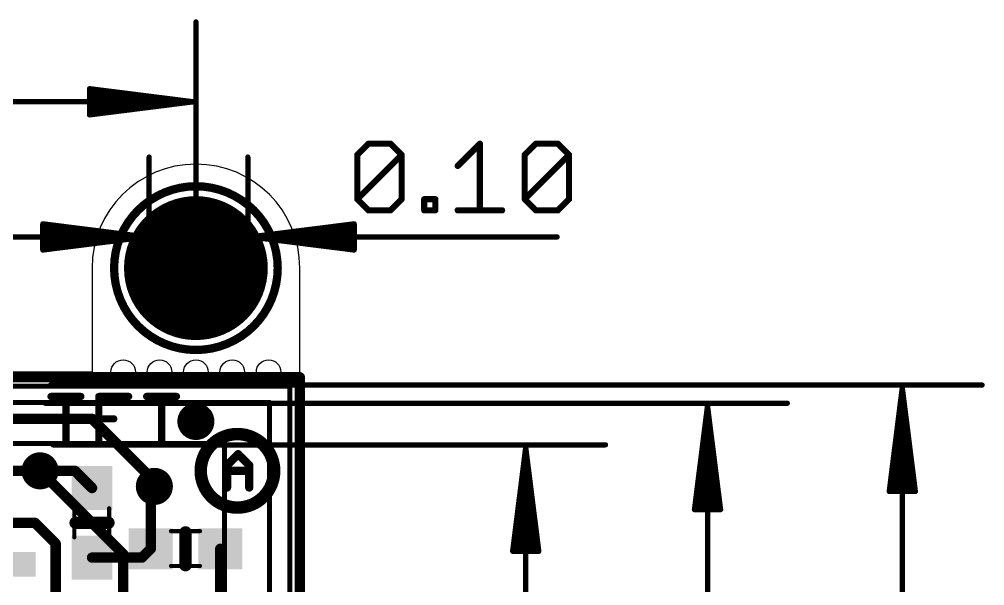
# Model space of a CAD drawing. Extents: x -17.3 to 47, y -18 to 22.9.
# Drawn here: x 23.37 to 46.97, y 8.75 to 22.59 of the extents above; entities that cross this region are included whole.
import ezdxf

# ---------------------------------------------------------------- set-up
doc = ezdxf.new("R2010")
doc.units = 0
for name, color, linetype in [('1', 12, 'CONTINUOUS'), ('16', 5, 'CONTINUOUS'), ('17', 110, 'CONTINUOUS'), ('18', 110, 'CONTINUOUS'), ('20', 53, 'CONTINUOUS'), ('21', 40, 'CONTINUOUS'), ('22', 6, 'CONTINUOUS'), ('23', 53, 'CONTINUOUS'), ('47', 253, 'CONTINUOUS'), ('51', 253, 'CONTINUOUS')]:
    doc.layers.add(name, color=color, linetype=linetype)

# ---------------------------------------------------------------- blocks, each defined once
blk = doc.blocks.new('RECT')
blk.add_solid([(-0.5, -0.5), (0.5, -0.5), (-0.5, 0.5), (0.5, 0.5)])
blk = doc.blocks.new('ROUNDP')
at = {"const_width": 0.5}
blk.add_lwpolyline([(0, -0.25, 1), (0, 0.25, 1), (0, -0.25)], format="xyb", dxfattribs=at)
blk = doc.blocks.new('ROUNDV')
at = {"const_width": 0.5}
blk.add_lwpolyline([(0, -0.25, 1), (0, 0.25, 1), (0, -0.25)], format="xyb", dxfattribs=at)

msp = doc.modelspace()

# ---------------------------------------------------------------- linework, layer by layer
at = {"layer": '1', "const_width": 0.254}
for points in [[(30.226, 13.843), (-1.397, 13.843)], [(30.226, -8.636), (30.226, 13.843)], [(23.876, 11.557), (22.479, 11.557)], [(24.726, 11.557), (23.876, 11.557)], [(24.726, 11.557), (25.146, 11.137)], [(26.582, 11.088), (26.67, 11.176)], [(26.582, 9.652), (26.582, 11.088)], [(22.86, 10.287), (23.749, 10.287)], [(23.749, 10.287), (24.257, 9.779)], [(24.257, 9.779), (24.257, 8.001)], [(26.367, 9.437), (26.582, 9.652)], [(28.282, 9.652), (28.282, 7.885)], [(25.146, 9.437), (26.367, 9.437)]]:
    msp.add_lwpolyline(points, dxfattribs=at)
at = {"layer": '1', "const_width": 0.127}
for points in [[(30.2895, 13.843, 1), (30.1625, 13.843)], [(30.226, 13.7795, 1), (30.226, 13.9065)], [(23.876, 11.6205, 1), (23.876, 11.4935)], [(23.876, 11.4935, 1), (23.876, 11.6205)], [(24.7709, 11.6019, 1), (24.6811, 11.5121)], [(24.726, 11.4935, 1), (24.726, 11.6205)], [(25.1011, 11.0921, 1), (25.1909, 11.1819)], [(26.6455, 11.088, 1), (26.5185, 11.088)], [(26.5371, 11.1329, 1), (26.6269, 11.0431)], [(26.7149, 11.1311, 1), (26.6251, 11.2209)], [(23.7939, 10.3319, 1), (23.7041, 10.2421)], [(23.749, 10.2235, 1), (23.749, 10.3505)], [(24.3205, 9.779, 1), (24.1935, 9.779)], [(24.2121, 9.7341, 1), (24.3019, 9.8239)], [(26.5185, 9.652, 1), (26.6455, 9.652)], [(26.6269, 9.6071, 1), (26.5371, 9.6969)], [(28.3455, 9.652, 1), (28.2185, 9.652)], [(25.146, 9.5005, 1), (25.146, 9.3735)], [(26.3221, 9.4819, 1), (26.4119, 9.3921)], [(26.367, 9.3735, 1), (26.367, 9.5005)]]:
    msp.add_lwpolyline(points, format="xyb", dxfattribs=at)
at = {"layer": '16', "const_width": 0.254}
for points in [[(30.226, 13.843), (-1.397, 13.843)], [(30.226, -8.636), (30.226, 13.843)], [(4.445, 12.827), (25.146, 12.827)], [(26.67, 11.303), (25.146, 12.827)], [(25.908, 9.525), (23.876, 11.557)], [(26.67, 11.176), (26.67, 11.303)], [(25.908, 4.953), (25.908, 9.525)]]:
    msp.add_lwpolyline(points, dxfattribs=at)
at = {"layer": '16', "const_width": 0.127}
for points in [[(30.2895, 13.843, 1), (30.1625, 13.843)], [(30.226, 13.7795, 1), (30.226, 13.9065)], [(25.1909, 12.8719, 1), (25.1011, 12.7821)], [(25.146, 12.7635, 1), (25.146, 12.8905)], [(23.9209, 11.6019, 1), (23.8311, 11.5121)], [(26.7335, 11.303, 1), (26.6065, 11.303)], [(26.6251, 11.2581, 1), (26.7149, 11.3479)], [(26.6065, 11.176, 1), (26.7335, 11.176)], [(25.9715, 9.525, 1), (25.8445, 9.525)], [(25.8631, 9.4801, 1), (25.9529, 9.5699)]]:
    msp.add_lwpolyline(points, format="xyb", dxfattribs=at)
at = {"layer": '20'}
for p, q in [((25.146, 16.51), (25.146, 13.97)), ((30.226, -6.223), (30.226, 16.51)), ((25.146, 13.97), (3.556, 13.97))]:
    msp.add_line(p, q, dxfattribs=at)
for centre in [(25.908, 13.97), (26.797, 13.97), (27.686, 13.97), (28.575, 13.97), (29.464, 13.97)]:
    msp.add_circle(centre, 0.3, dxfattribs=at)
for start, end in [(90, 180), (0, 90)]:
    msp.add_arc((27.686, 16.51), 2.54, start, end, dxfattribs=at)
at = {"layer": '21'}
for points, const_width in [([(27.686, 14.51, 1), (27.686, 18.51, 1), (27.686, 14.51)], 0.2032), ([(24.1433, 13.4185, 1), (24.1433, 13.3296)], 0.0889), ([(24.5522, 13.374, 1), (24.4633, 13.374)], 0.0889), ([(24.8721, 13.3296, 1), (24.8721, 13.4185)], 0.0889), ([(25.3127, 13.4185, 1), (25.3127, 13.3296)], 0.0889), ([(25.3572, 13.374, 1), (25.2683, 13.374)], 0.0889), ([(26.0415, 13.3296, 1), (26.0415, 13.4185)], 0.0889), ([(26.4821, 13.4185, 1), (26.4821, 13.3296)], 0.0889), ([(26.891, 13.374, 1), (26.8021, 13.374)], 0.0889), ([(27.2109, 13.3296, 1), (27.2109, 13.4185)], 0.0889), ([(25.3127, 12.8719, 1), (25.3127, 12.783)], 0.0889), ([(25.6771, 12.783, 1), (25.6771, 12.8719)], 0.0889), ([(28.702, 10.659, 1), (28.702, 12.455, 1), (28.702, 10.659)], 0.3048), ([(24.4633, 12.2809, 1), (24.5522, 12.2809)], 0.0889), ([(25.2683, 12.2809, 1), (25.3572, 12.2809)], 0.0889), ([(26.8021, 12.2809, 1), (26.891, 12.2809)], 0.0889), ([(28.7551, 12, 1), (28.6832, 11.9282)], 0.1016), ([(28.7551, 11.9282, 1), (28.6832, 12)], 0.1016), ([(28.4988, 11.6929, 1), (28.3972, 11.6929)], 0.1016), ([(28.4121, 11.7288, 1), (28.4839, 11.657)], 0.1016), ([(28.448, 11.6081, 1), (28.448, 11.5065)], 0.1016), ([(29.0411, 11.6929, 1), (28.9395, 11.6929)], 0.1016), ([(28.9544, 11.657, 1), (29.0262, 11.7288)], 0.1016), ([(28.9903, 11.5065, 1), (28.9903, 11.6081)], 0.1016), ([(28.3972, 11.1506, 1), (28.4988, 11.1506)], 0.1016), ([(28.9395, 11.1506, 1), (29.0411, 11.1506)], 0.1016), ([(24.746, 10.3632, 1), (24.746, 10.2108)], 0.1524), ([(25.546, 10.2108, 1), (25.546, 10.3632)], 0.1524), ([(27.5082, 10.052, 1), (27.3558, 10.052)], 0.1524), ([(27.3558, 9.252, 1), (27.5082, 9.252)], 0.1524)]:
    msp.add_lwpolyline(points, format="xyb", dxfattribs=dict(at, const_width=const_width))
for points, const_width in [([(24.1433, 13.374), (24.8721, 13.374)], 0.1778), ([(24.5077, 12.2809), (24.5077, 13.374)], 0.1778), ([(25.3127, 12.2809), (25.3127, 13.374)], 0.1778), ([(25.3127, 13.374), (26.0415, 13.374)], 0.1778), ([(26.4821, 13.374), (27.2109, 13.374)], 0.1778), ([(26.8465, 12.2809), (26.8465, 13.374)], 0.1778), ([(25.3127, 12.8275), (25.6771, 12.8275)], 0.1778), ([(28.448, 11.6929), (28.7192, 11.9641)], 0.2032), ([(28.7192, 11.9641), (28.9903, 11.6929)], 0.2032), ([(28.448, 11.1506), (28.448, 11.6929)], 0.2032), ([(28.448, 11.5573), (28.9903, 11.5573)], 0.2032), ([(28.9903, 11.6929), (28.9903, 11.1506)], 0.2032), ([(24.746, 10.287), (25.546, 10.287)], 0.3048), ([(27.432, 10.052), (27.432, 9.252)], 0.3048)]:
    msp.add_lwpolyline(points, dxfattribs=dict(at, const_width=const_width))
at = {"layer": '22', "const_width": 0.127}
for points in [[(-1.016, 13.626), (29.984, 13.626)], [(29.984, 13.626), (29.984, -3.974)], [(29.484, 13.226), (-0.316, 13.226)], [(29.484, -3.574), (29.484, 13.226)], [(28.384, 12.226), (3.484, 12.226)], [(28.384, -2.574), (28.384, 12.226)]]:
    msp.add_lwpolyline(points, dxfattribs=at)
at = {"layer": '22', "const_width": 0.0635}
for points in [[(30.0158, 13.626, 1), (29.9523, 13.626)], [(29.984, 13.5943, 1), (29.984, 13.6578)], [(29.5158, 13.226, 1), (29.4523, 13.226)], [(29.484, 13.1943, 1), (29.484, 13.2578)], [(28.4157, 12.226, 1), (28.3523, 12.226)], [(28.384, 12.1943, 1), (28.384, 12.2578)]]:
    msp.add_lwpolyline(points, format="xyb", dxfattribs=at)
at = {"layer": '23'}
for p in [(27.686, 16.51), (28.702, 11.557), (25.146, 10.287), (27.432, 9.652)]:
    msp.add_point(p, dxfattribs=at)
at = {"layer": '47'}
for points, const_width in [([(27.686, 16.51), (27.686, 22.524)], 0.13), ([(27.621, 20.574), (25.086, 20.8932)], 0.13), ([(25.086, 20.8932), (25.086, 20.2548)], 0.13), ([(27.621, 20.574), (25.086, 20.834)], 0.13), ([(1.081, 20.574), (27.621, 20.574)], 0.13), ([(27.621, 20.574), (25.086, 20.704)], 0.13), ([(25.086, 20.2548), (27.621, 20.574)], 0.13), ([(25.086, 20.444), (27.621, 20.574)], 0.13), ([(25.086, 20.314), (27.621, 20.574)], 0.13), ([(31.6322, 19.2785), (31.9034, 19.5497)], 0.1524), ([(31.9034, 19.5497), (32.4457, 19.5497)], 0.1524), ([(32.4457, 19.5497), (32.7169, 19.2785)], 0.1524), ([(34.0879, 19.0074), (34.6303, 19.5497)], 0.1524), ([(34.6303, 19.5497), (34.6303, 17.9227)], 0.1524), ([(35.7251, 19.2785), (35.9963, 19.5497)], 0.1524), ([(35.9963, 19.5497), (36.5386, 19.5497)], 0.1524), ([(36.5386, 19.5497), (36.8098, 19.2785)], 0.1524), ([(26.543, 16.383), (26.543, 19.222)], 0.13), ([(28.956, 16.51), (28.956, 19.222)], 0.13), ([(31.6322, 18.1939), (31.6322, 19.2785)], 0.1524), ([(31.6322, 18.1939), (32.7169, 19.2785)], 0.1524), ([(32.7169, 19.2785), (32.7169, 18.1939)], 0.1524), ([(35.7251, 18.1939), (35.7251, 19.2785)], 0.1524), ([(35.7251, 18.1939), (36.8098, 19.2785)], 0.1524), ([(36.8098, 19.2785), (36.8098, 18.1939)], 0.1524), ([(31.9034, 17.9227), (31.6322, 18.1939)], 0.1524), ([(32.7169, 18.1939), (32.4457, 17.9227)], 0.1524), ([(33.2694, 17.9227), (33.2694, 18.1939)], 0.1524), ([(33.2694, 18.1939), (33.5405, 18.1939)], 0.1524), ([(33.5405, 18.1939), (33.5405, 17.9227)], 0.1524), ([(35.9963, 17.9227), (35.7251, 18.1939)], 0.1524), ([(36.8098, 18.1939), (36.5386, 17.9227)], 0.1524), ([(32.4457, 17.9227), (31.9034, 17.9227)], 0.1524), ([(33.5405, 17.9227), (33.2694, 17.9227)], 0.1524), ([(34.0879, 17.9227), (35.1726, 17.9227)], 0.1524), ([(36.5386, 17.9227), (35.9963, 17.9227)], 0.1524), ([(26.478, 17.272), (23.943, 17.5912)], 0.13), ([(23.943, 17.5912), (23.943, 16.9528)], 0.13), ([(26.478, 17.272), (23.943, 17.532)], 0.13), ([(29.021, 17.272), (31.556, 17.5912)], 0.13), ([(29.021, 17.272), (31.556, 17.532)], 0.13), ([(31.556, 17.5912), (31.556, 16.9528)], 0.13), ([(26.478, 17.272), (21.343, 17.272)], 0.13), ([(26.478, 17.272), (23.943, 17.402)], 0.13), ([(23.943, 16.9528), (26.478, 17.272)], 0.13), ([(23.943, 17.142), (26.478, 17.272)], 0.13), ([(23.943, 17.012), (26.478, 17.272)], 0.13), ([(29.021, 17.272), (31.556, 17.402)], 0.13), ([(29.021, 17.272), (36.5188, 17.272)], 0.13), ([(31.556, 16.9528), (29.021, 17.272)], 0.13), ([(31.556, 17.142), (29.021, 17.272)], 0.13), ([(31.556, 17.012), (29.021, 17.272)], 0.13), ([(24.13, 13.6525), (46.908, 13.6525)], 0.13), ([(44.958, 13.5875), (44.6388, 11.0525)], 0.13), ([(44.958, 13.5875), (44.698, 11.0525)], 0.13), ([(44.958, 13.5875), (44.828, 11.0525)], 0.13), ([(44.958, -3.9355), (44.958, 13.5875)], 0.13), ([(45.2772, 11.0525), (44.958, 13.5875)], 0.13), ([(45.088, 11.0525), (44.958, 13.5875)], 0.13), ([(45.218, 11.0525), (44.958, 13.5875)], 0.13), ([(24.003, 13.208), (42.1455, 13.208)], 0.13), ([(40.1955, 13.143), (39.8763, 10.608)], 0.13), ([(40.1955, 13.143), (39.9355, 10.608)], 0.13), ([(40.1955, 13.143), (40.0655, 10.608)], 0.13), ([(40.1955, -3.491), (40.1955, 13.143)], 0.13), ([(40.5147, 10.608), (40.1955, 13.143)], 0.13), ([(40.3255, 10.608), (40.1955, 13.143)], 0.13), ([(40.4555, 10.608), (40.1955, 13.143)], 0.13), ([(24.1935, 12.192), (37.7005, 12.192)], 0.13), ([(35.7505, 12.127), (35.4313, 9.592)], 0.13), ([(35.7505, 12.127), (35.4905, 9.592)], 0.13), ([(35.7505, 12.127), (35.6205, 9.592)], 0.13), ([(35.7505, -2.5385), (35.7505, 12.127)], 0.13), ([(36.0697, 9.592), (35.7505, 12.127)], 0.13), ([(35.8805, 9.592), (35.7505, 12.127)], 0.13), ([(36.0105, 9.592), (35.7505, 12.127)], 0.13), ([(44.6388, 11.0525), (45.2772, 11.0525)], 0.13), ([(39.8763, 10.608), (40.5147, 10.608)], 0.13), ([(35.4313, 9.592), (36.0697, 9.592)], 0.13)]:
    msp.add_lwpolyline(points, dxfattribs=dict(at, const_width=const_width))
for points, const_width in [([(27.7185, 22.524, 1), (27.6535, 22.524)], 0.065), ([(25.0901, 20.9255, 1), (25.0819, 20.861)], 0.065), ([(25.1185, 20.8932, 1), (25.0535, 20.8932)], 0.065), ([(25.0893, 20.8663, 1), (25.0827, 20.8017)], 0.065), ([(25.0877, 20.7365, 1), (25.0843, 20.6715)], 0.065), ([(27.6251, 20.5418, 1), (27.6169, 20.6062)], 0.065), ([(27.6169, 20.5418, 1), (27.6251, 20.6062)], 0.065), ([(27.6243, 20.5417, 1), (27.6177, 20.6063)], 0.065), ([(27.6177, 20.5417, 1), (27.6243, 20.6063)], 0.065), ([(27.6193, 20.5415, 1), (27.6227, 20.6065)], 0.065), ([(27.6227, 20.5415, 1), (27.6193, 20.6065)], 0.065), ([(27.621, 20.5415, 1), (27.621, 20.6065)], 0.065), ([(25.0843, 20.4765, 1), (25.0877, 20.4115)], 0.065), ([(25.0827, 20.3463, 1), (25.0893, 20.2817)], 0.065), ([(25.0819, 20.287, 1), (25.0901, 20.2225)], 0.065), ([(25.0535, 20.2548, 1), (25.1185, 20.2548)], 0.065), ([(31.9034, 19.5878, 1), (31.9034, 19.5116)], 0.0762), ([(31.9303, 19.5227, 1), (31.8764, 19.5766)], 0.0762), ([(32.4726, 19.5766, 1), (32.4188, 19.5227)], 0.0762), ([(32.4457, 19.5116, 1), (32.4457, 19.5878)], 0.0762), ([(34.6684, 19.5497, 1), (34.5922, 19.5497)], 0.0762), ([(34.6572, 19.5227, 1), (34.6033, 19.5766)], 0.0762), ([(35.9963, 19.5878, 1), (35.9963, 19.5116)], 0.0762), ([(36.0232, 19.5227, 1), (35.9693, 19.5766)], 0.0762), ([(36.5655, 19.5766, 1), (36.5116, 19.5227)], 0.0762), ([(36.5386, 19.5116, 1), (36.5386, 19.5878)], 0.0762), ([(26.5755, 19.222, 1), (26.5105, 19.222)], 0.065), ([(28.9885, 19.222, 1), (28.9235, 19.222)], 0.065), ([(31.6703, 19.2785, 1), (31.5941, 19.2785)], 0.0762), ([(31.6053, 19.3055, 1), (31.6591, 19.2516)], 0.0762), ([(32.755, 19.2785, 1), (32.6788, 19.2785)], 0.0762), ([(32.7438, 19.2516, 1), (32.6899, 19.3055)], 0.0762), ([(32.6899, 19.2516, 1), (32.7438, 19.3055)], 0.0762), ([(35.6981, 19.3055, 1), (35.752, 19.2516)], 0.0762), ([(35.7632, 19.2785, 1), (35.687, 19.2785)], 0.0762), ([(36.8479, 19.2785, 1), (36.7717, 19.2785)], 0.0762), ([(36.8367, 19.2516, 1), (36.7828, 19.3055)], 0.0762), ([(36.7828, 19.2516, 1), (36.8367, 19.3055)], 0.0762), ([(34.061, 19.0343, 1), (34.1149, 18.9804)], 0.0762), ([(31.6591, 18.2208, 1), (31.6053, 18.1669)], 0.0762), ([(31.6053, 18.2208, 1), (31.6591, 18.1669)], 0.0762), ([(31.5941, 18.1939, 1), (31.6703, 18.1939)], 0.0762), ([(32.6788, 18.1939, 1), (32.755, 18.1939)], 0.0762), ([(32.7438, 18.1669, 1), (32.6899, 18.2208)], 0.0762), ([(33.3075, 18.1939, 1), (33.2313, 18.1939)], 0.0762), ([(33.2694, 18.232, 1), (33.2694, 18.1558)], 0.0762), ([(33.5786, 18.1939, 1), (33.5024, 18.1939)], 0.0762), ([(33.5405, 18.1558, 1), (33.5405, 18.232)], 0.0762), ([(35.752, 18.2208, 1), (35.6981, 18.1669)], 0.0762), ([(35.6981, 18.2208, 1), (35.752, 18.1669)], 0.0762), ([(35.687, 18.1939, 1), (35.7632, 18.1939)], 0.0762), ([(36.7717, 18.1939, 1), (36.8479, 18.1939)], 0.0762), ([(36.8367, 18.1669, 1), (36.7828, 18.2208)], 0.0762), ([(31.9034, 17.9608, 1), (31.9034, 17.8846)], 0.0762), ([(31.8764, 17.8958, 1), (31.9303, 17.9496)], 0.0762), ([(32.4188, 17.9496, 1), (32.4726, 17.8958)], 0.0762), ([(32.4457, 17.8846, 1), (32.4457, 17.9608)], 0.0762), ([(33.2694, 17.9608, 1), (33.2694, 17.8846)], 0.0762), ([(33.2313, 17.9227, 1), (33.3075, 17.9227)], 0.0762), ([(33.5024, 17.9227, 1), (33.5786, 17.9227)], 0.0762), ([(33.5405, 17.8846, 1), (33.5405, 17.9608)], 0.0762), ([(34.0879, 17.9608, 1), (34.0879, 17.8846)], 0.0762), ([(34.5922, 17.9227, 1), (34.6684, 17.9227)], 0.0762), ([(35.1726, 17.8846, 1), (35.1726, 17.9608)], 0.0762), ([(35.9963, 17.9608, 1), (35.9963, 17.8846)], 0.0762), ([(35.9693, 17.8958, 1), (36.0232, 17.9496)], 0.0762), ([(36.5116, 17.9496, 1), (36.5655, 17.8958)], 0.0762), ([(36.5386, 17.8846, 1), (36.5386, 17.9608)], 0.0762), ([(23.9471, 17.6235, 1), (23.9389, 17.559)], 0.065), ([(23.9755, 17.5912, 1), (23.9105, 17.5912)], 0.065), ([(23.9463, 17.5643, 1), (23.9397, 17.4997)], 0.065), ([(31.5885, 17.5912, 1), (31.5235, 17.5912)], 0.065), ([(31.5601, 17.559, 1), (31.5519, 17.6235)], 0.065), ([(31.5593, 17.4997, 1), (31.5527, 17.5643)], 0.065), ([(23.9447, 17.4345, 1), (23.9413, 17.3695)], 0.065), ([(26.4821, 17.2398, 1), (26.4739, 17.3042)], 0.065), ([(26.4739, 17.2398, 1), (26.4821, 17.3042)], 0.065), ([(26.4813, 17.2397, 1), (26.4747, 17.3043)], 0.065), ([(26.4747, 17.2397, 1), (26.4813, 17.3043)], 0.065), ([(26.4763, 17.2395, 1), (26.4797, 17.3045)], 0.065), ([(26.4797, 17.2395, 1), (26.4763, 17.3045)], 0.065), ([(26.478, 17.2395, 1), (26.478, 17.3045)], 0.065), ([(29.021, 17.3045, 1), (29.021, 17.2395)], 0.065), ([(29.0251, 17.3042, 1), (29.0169, 17.2398)], 0.065), ([(29.0193, 17.3045, 1), (29.0227, 17.2395)], 0.065), ([(29.0227, 17.3045, 1), (29.0193, 17.2395)], 0.065), ([(29.0243, 17.3043, 1), (29.0177, 17.2397)], 0.065), ([(29.0177, 17.3043, 1), (29.0243, 17.2397)], 0.065), ([(29.0169, 17.3042, 1), (29.0251, 17.2398)], 0.065), ([(31.5577, 17.3695, 1), (31.5543, 17.4345)], 0.065), ([(36.5188, 17.2395, 1), (36.5188, 17.3045)], 0.065), ([(23.9413, 17.1745, 1), (23.9447, 17.1095)], 0.065), ([(23.9397, 17.0443, 1), (23.9463, 16.9797)], 0.065), ([(23.9389, 16.985, 1), (23.9471, 16.9205)], 0.065), ([(31.5519, 16.9205, 1), (31.5601, 16.985)], 0.065), ([(31.5527, 16.9797, 1), (31.5593, 17.0443)], 0.065), ([(31.5543, 17.1095, 1), (31.5577, 17.1745)], 0.065), ([(23.9105, 16.9528, 1), (23.9755, 16.9528)], 0.065), ([(31.5235, 16.9528, 1), (31.5885, 16.9528)], 0.065), ([(27.6535, 16.51, 1), (27.7185, 16.51)], 0.065), ([(28.9235, 16.51, 1), (28.9885, 16.51)], 0.065), ([(26.5105, 16.383, 1), (26.5755, 16.383)], 0.065), ([(24.13, 13.685, 1), (24.13, 13.62)], 0.065), ([(46.908, 13.62, 1), (46.908, 13.685)], 0.065), ([(44.9905, 13.5875, 1), (44.9255, 13.5875)], 0.065), ([(44.9902, 13.5916, 1), (44.9258, 13.5834)], 0.065), ([(44.9905, 13.5858, 1), (44.9255, 13.5892)], 0.065), ([(44.9905, 13.5892, 1), (44.9255, 13.5858)], 0.065), ([(44.9903, 13.5908, 1), (44.9257, 13.5842)], 0.065), ([(44.9903, 13.5842, 1), (44.9257, 13.5908)], 0.065), ([(44.9902, 13.5834, 1), (44.9258, 13.5916)], 0.065), ([(24.003, 13.2405, 1), (24.003, 13.1755)], 0.065), ([(42.1455, 13.1755, 1), (42.1455, 13.2405)], 0.065), ([(40.228, 13.143, 1), (40.163, 13.143)], 0.065), ([(40.2277, 13.1471, 1), (40.1633, 13.1389)], 0.065), ([(40.228, 13.1413, 1), (40.163, 13.1447)], 0.065), ([(40.228, 13.1447, 1), (40.163, 13.1413)], 0.065), ([(40.2278, 13.1463, 1), (40.1632, 13.1397)], 0.065), ([(40.2278, 13.1397, 1), (40.1632, 13.1463)], 0.065), ([(40.2277, 13.1389, 1), (40.1633, 13.1471)], 0.065), ([(24.1935, 12.2245, 1), (24.1935, 12.1595)], 0.065), ([(35.783, 12.127, 1), (35.718, 12.127)], 0.065), ([(35.7827, 12.1311, 1), (35.7183, 12.1229)], 0.065), ([(35.783, 12.1253, 1), (35.718, 12.1287)], 0.065), ([(35.783, 12.1287, 1), (35.718, 12.1253)], 0.065), ([(35.7828, 12.1303, 1), (35.7182, 12.1237)], 0.065), ([(35.7828, 12.1237, 1), (35.7182, 12.1303)], 0.065), ([(35.7827, 12.1229, 1), (35.7183, 12.1311)], 0.065), ([(37.7005, 12.1595, 1), (37.7005, 12.2245)], 0.065), ([(44.6388, 11.085, 1), (44.6388, 11.02)], 0.065), ([(45.2772, 11.02, 1), (45.2772, 11.085)], 0.065), ([(44.6065, 11.0566, 1), (44.671, 11.0484)], 0.065), ([(44.6657, 11.0558, 1), (44.7303, 11.0492)], 0.065), ([(44.7955, 11.0542, 1), (44.8605, 11.0508)], 0.065), ([(45.0555, 11.0508, 1), (45.1205, 11.0542)], 0.065), ([(45.1857, 11.0492, 1), (45.2503, 11.0558)], 0.065), ([(45.245, 11.0484, 1), (45.3095, 11.0566)], 0.065), ([(39.844, 10.6121, 1), (39.9085, 10.6039)], 0.065), ([(39.8763, 10.6405, 1), (39.8763, 10.5755)], 0.065), ([(39.9032, 10.6113, 1), (39.9678, 10.6047)], 0.065), ([(40.033, 10.6097, 1), (40.098, 10.6063)], 0.065), ([(40.293, 10.6063, 1), (40.358, 10.6097)], 0.065), ([(40.4232, 10.6047, 1), (40.4878, 10.6113)], 0.065), ([(40.4825, 10.6039, 1), (40.547, 10.6121)], 0.065), ([(40.5147, 10.5755, 1), (40.5147, 10.6405)], 0.065), ([(35.399, 9.5961, 1), (35.4635, 9.5879)], 0.065), ([(35.4313, 9.6245, 1), (35.4313, 9.5595)], 0.065), ([(35.4582, 9.5953, 1), (35.5228, 9.5887)], 0.065), ([(35.588, 9.5937, 1), (35.653, 9.5903)], 0.065), ([(35.848, 9.5903, 1), (35.913, 9.5937)], 0.065), ([(35.9782, 9.5887, 1), (36.0428, 9.5953)], 0.065), ([(36.0375, 9.5879, 1), (36.102, 9.5961)], 0.065), ([(36.0697, 9.5595, 1), (36.0697, 9.6245)], 0.065)]:
    msp.add_lwpolyline(points, format="xyb", dxfattribs=dict(at, const_width=const_width))
at = {"layer": '51', "const_width": 0.1016}
for points in [[(24.714, 9.931), (24.714, 10.643)], [(25.565, 9.931), (25.565, 10.643)], [(27.076, 10.084), (27.788, 10.084)], [(27.076, 9.233), (27.788, 9.233)]]:
    msp.add_lwpolyline(points, dxfattribs=at)
at = {"layer": '51', "const_width": 0.0508}
for points in [[(24.7394, 10.643, 1), (24.6886, 10.643)], [(25.5904, 10.643, 1), (25.5396, 10.643)], [(24.6886, 9.931, 1), (24.7394, 9.931)], [(25.5396, 9.931, 1), (25.5904, 9.931)], [(27.076, 10.1094, 1), (27.076, 10.0586)], [(27.788, 10.0586, 1), (27.788, 10.1094)], [(27.076, 9.2584, 1), (27.076, 9.2076)], [(27.788, 9.2076, 1), (27.788, 9.2584)]]:
    msp.add_lwpolyline(points, format="xyb", dxfattribs=at)

# ---------------------------------------------------------------- block references
at = {"layer": '1', "xscale": 1.075, "rotation": 90}
for p in [(25.146, 11.137), (25.146, 9.437)]:
    msp.add_blockref('RECT', p, dxfattribs=at)
at = {"layer": '1', "xscale": 1.075}
for p in [(26.582, 9.652), (28.282, 9.652)]:
    msp.add_blockref('RECT', p, dxfattribs=at)
at = {"layer": '1', "xscale": 0.6, "yscale": 2.2, "rotation": 270}
msp.add_blockref('RECT', (22.666, 9.271), dxfattribs=at)
at = {"layer": '17', "xscale": 3.516, "yscale": 3.516}
msp.add_blockref('ROUNDP', (27.686, 16.51), dxfattribs=at)
msp.add_blockref('ROUNDP', (27.686, 16.51), dxfattribs=at)
at = {"layer": '18', "xscale": 0.9064, "yscale": 0.9064}
for p in [(27.686, 12.7635), (27.686, 12.7635), (23.876, 11.557), (23.876, 11.557), (26.67, 11.176), (26.67, 11.176)]:
    msp.add_blockref('ROUNDV', p, dxfattribs=at)
at = {"layer": '51', "xscale": 0.5001, "yscale": 0.95, "rotation": 90}
for p in [(25.1409, 10.8673), (25.1409, 9.6989)]:
    msp.add_blockref('RECT', p, dxfattribs=at)
at = {"layer": '51', "xscale": 0.5001, "yscale": 0.95}
for p in [(26.8438, 9.6571), (28.0123, 9.6571)]:
    msp.add_blockref('RECT', p, dxfattribs=at)

doc.saveas('drawing.dxf')
